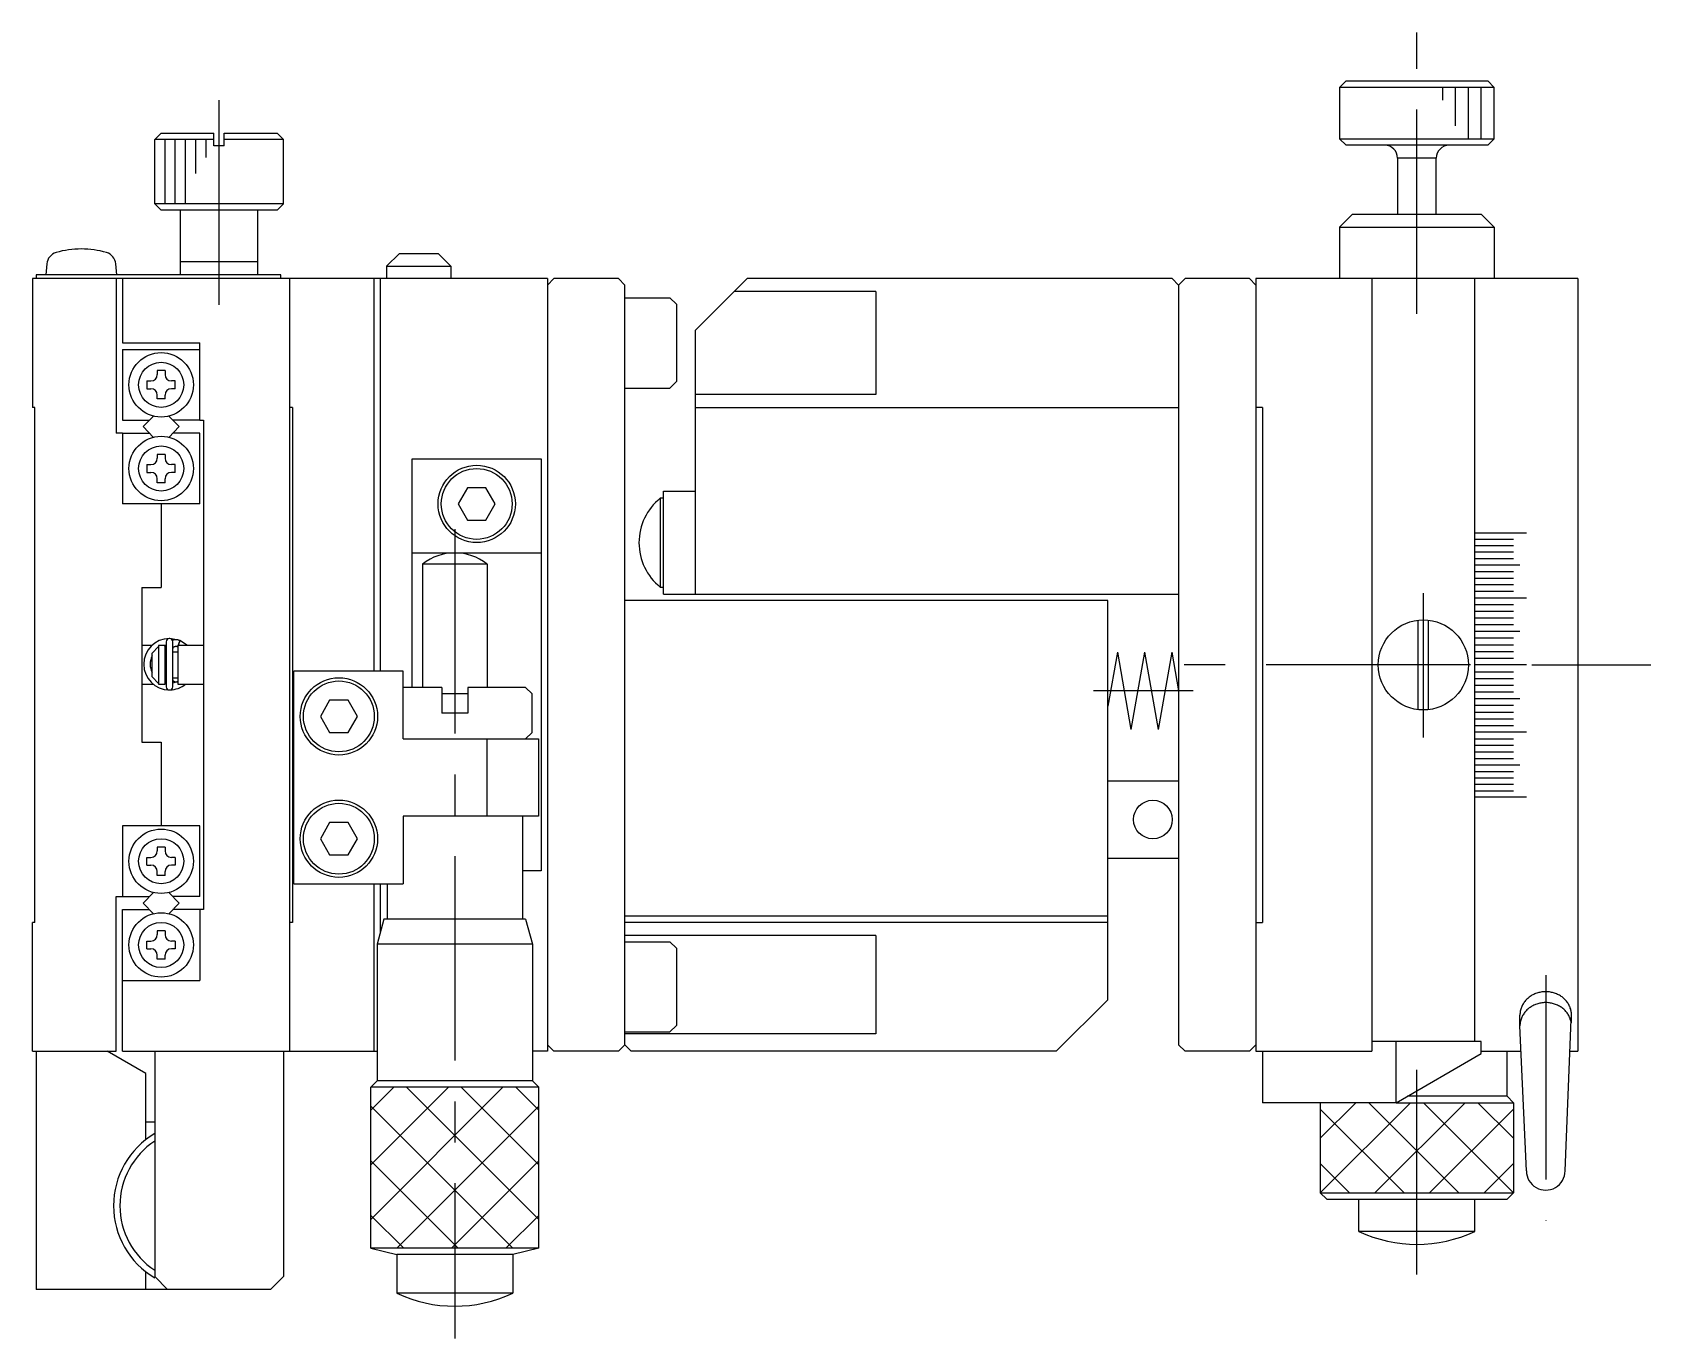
# Model space of a CAD drawing. Extents: x 0 to 411, y -8 to 387.
# Drawn here: x 0 to 125.6, y 153.7 to 255.1 of the extents above; entities that cross this region are included whole.
import ezdxf

# ---------------------------------------------------------------- set-up
doc = ezdxf.new("R2010")
doc.units = 0
doc.header["$LTSCALE"] = 0.5
doc.linetypes.add('CENTER', pattern=[50.8, 31.75, -6.35, 6.35, -6.35])
for name, color, linetype in [('MSM_CENTER', 1, 'CENTER'), ('MSM_CONTINUOUS', 7, 'CONTINUOUS'), ('MSM_NARROW', 5, 'CONTINUOUS')]:
    doc.layers.add(name, color=color, linetype=linetype)

msp = doc.modelspace()

# ---------------------------------------------------------------- linework, layer by layer
at = {"layer": 'MSM_CENTER', "linetype": 'CENTER'}
for p, q in [((107.5, 233.27), (107.5, 255.14)), ((14.5, 233.99), (14.5, 251.18)), ((32.8, 216.56), (32.8, 153.7)), ((108, 200.37), (108, 211.59)), ((111.66, 206.02), (88.76, 206.02)), ((116.42, 206.02), (125.65, 206.02)), ((90.12, 204.01), (82.38, 204.01)), ((117.5, 181.92), (117.5, 162.85)), ((107.5, 158.69), (107.5, 175.06))]:
    msp.add_line(p, q, dxfattribs=at)
at = {"layer": 'MSM_CONTINUOUS'}
for p, q in [((102, 251.37), (101.5, 250.87)), ((102, 251.37), (113, 251.37)), ((113.5, 250.87), (113, 251.37)), ((113.5, 250.87), (101.5, 250.87)), ((101.5, 250.87), (101.5, 246.87)), ((113.5, 246.87), (113.5, 250.87)), ((101.5, 246.87), (113.5, 246.87)), ((101.5, 246.87), (102, 246.37)), ((113, 246.37), (102, 246.37)), ((113, 246.37), (113.5, 246.87)), ((109, 245.37), (106, 245.37)), ((106, 245.37), (106, 241.02)), ((109, 241.02), (109, 245.37)), ((9.27, 207.52), (8.5, 207.52)), ((9.3, 206.93), (9.8, 207.46)), ((10.4, 207.52), (9.8, 207.52)), ((9.8, 207.52), (9.8, 204.52)), ((10.24, 207.52), (10.4, 207.55)), ((10.3, 204.52), (10.3, 207.52)), ((10.4, 207.82), (10.4, 204.32)), ((11.45, 207.91), (10.68, 208.07)), ((10.9, 207.93), (10.88, 207.92)), ((10.93, 207.94), (10.9, 207.93)), ((10.9, 204.32), (10.9, 207.82)), ((10.92, 207.32), (10.93, 207.33)), ((10.97, 207.95), (10.93, 207.94)), ((10.93, 207.34), (10.94, 207.35)), ((10.93, 207.33), (10.93, 207.34)), ((10.94, 207.36), (10.95, 207.37)), ((10.94, 207.35), (10.94, 207.36)), ((10.95, 207.37), (10.96, 207.38)), ((10.96, 207.38), (10.97, 207.39)), ((11.01, 207.96), (10.97, 207.95)), ((10.97, 207.4), (10.98, 207.41)), ((10.97, 207.39), (10.97, 207.4)), ((10.98, 207.41), (10.99, 207.41)), ((10.99, 207.41), (11, 207.42)), ((11, 207.42), (11.01, 207.43)), ((11.04, 207.96), (11.01, 207.96)), ((11.01, 207.43), (11.02, 207.44)), ((11.02, 207.44), (11.03, 207.44)), ((11.03, 207.44), (11.04, 207.45)), ((11.08, 207.97), (11.04, 207.96)), ((11.04, 207.45), (11.05, 207.45)), ((11.05, 207.45), (11.07, 207.46)), ((11.07, 207.46), (11.08, 207.46)), ((11.12, 207.97), (11.08, 207.97)), ((11.08, 207.46), (11.09, 207.46)), ((11.09, 207.46), (11.1, 207.47)), ((11.1, 207.47), (11.11, 207.47)), ((11.11, 207.47), (11.13, 207.47)), ((11.15, 207.97), (11.12, 207.97)), ((11.13, 207.47), (11.14, 207.47)), ((11.14, 207.47), (11.15, 207.47)), ((11.19, 207.97), (11.15, 207.97)), ((11.15, 207.47), (11.16, 207.47)), ((11.16, 207.47), (11.18, 207.47)), ((11.18, 207.47), (11.19, 207.47)), ((11.23, 207.97), (11.19, 207.97)), ((11.19, 207.47), (11.2, 207.47)), ((11.2, 207.47), (11.21, 207.46)), ((11.21, 207.46), (11.22, 207.46)), ((11.22, 207.46), (11.24, 207.45)), ((11.26, 207.96), (11.23, 207.97)), ((11.24, 207.45), (11.3, 207.43)), ((11.24, 207.45), (11.24, 207.45)), ((11.25, 207.45), (11.24, 207.45)), ((11.3, 207.51), (11.25, 207.45)), ((11.26, 207.46), (11.25, 207.45)), ((11.25, 207.45), (11.25, 207.45)), ((11.25, 207.45), (11.25, 207.45)), ((11.3, 207.96), (11.26, 207.96)), ((11.27, 207.48), (11.26, 207.47)), ((11.26, 207.47), (11.26, 207.46)), ((11.26, 207.46), (11.26, 207.46)), ((11.28, 207.48), (11.27, 207.48)), ((11.29, 207.51), (11.28, 207.49)), ((11.28, 207.49), (11.28, 207.48)), ((11.3, 207.52), (11.29, 207.51)), ((11.34, 207.95), (11.3, 207.96)), ((11.45, 207.91), (11.3, 207.51)), ((11.31, 207.55), (11.3, 207.53)), ((11.3, 207.53), (11.3, 207.52)), ((11.3, 207.52), (11.3, 204.52)), ((13.3, 207.52), (11.3, 207.52)), ((11.32, 207.56), (11.31, 207.55)), ((11.33, 207.58), (11.32, 207.56)), ((11.34, 207.59), (11.33, 207.58)), ((11.37, 207.94), (11.34, 207.95)), ((11.35, 207.63), (11.34, 207.61)), ((11.34, 207.61), (11.34, 207.59)), ((11.36, 207.64), (11.35, 207.63)), ((11.37, 207.66), (11.36, 207.64)), ((11.41, 207.92), (11.37, 207.94)), ((11.38, 207.68), (11.37, 207.66)), ((11.39, 207.72), (11.38, 207.7)), ((11.38, 207.7), (11.38, 207.68)), ((11.4, 207.73), (11.39, 207.72)), ((11.41, 207.77), (11.4, 207.75)), ((11.4, 207.75), (11.4, 207.73)), ((11.44, 207.91), (11.41, 207.92)), ((11.42, 207.78), (11.41, 207.77)), ((11.43, 207.82), (11.42, 207.8)), ((11.42, 207.8), (11.42, 207.78)), ((11.44, 207.86), (11.43, 207.84)), ((11.43, 207.84), (11.43, 207.83)), ((11.43, 207.83), (11.43, 207.82)), ((11.44, 207.91), (11.45, 207.91)), ((12.04, 207.52), (11.44, 207.91)), ((11.44, 207.91), (11.44, 207.91)), ((11.44, 207.91), (11.44, 207.91)), ((11.44, 207.91), (11.44, 207.9)), ((11.44, 207.9), (11.44, 207.9)), ((11.44, 207.9), (11.44, 207.89)), ((11.44, 207.89), (11.44, 207.89)), ((11.44, 207.89), (11.44, 207.88)), ((11.44, 207.88), (11.44, 207.87)), ((11.44, 207.87), (11.44, 207.86)), ((11.52, 207.87), (11.45, 207.91)), ((9.3, 205.1), (9.3, 206.93)), ((10.4, 207.02), (10.3, 207.02)), ((10.9, 207.26), (10.91, 207.27)), ((10.9, 207.24), (10.9, 207.26)), ((10.9, 207.23), (10.9, 207.24)), ((10.9, 207.22), (10.9, 207.23)), ((11.3, 207.02), (10.9, 207.02)), ((10.91, 207.29), (10.92, 207.3)), ((10.91, 207.28), (10.91, 207.29)), ((10.91, 207.27), (10.91, 207.28)), ((10.92, 207.3), (10.92, 207.32)), ((9.8, 204.57), (9.3, 205.1)), ((10.3, 205.02), (10.4, 205.02)), ((10.9, 205.02), (11.3, 205.02)), ((10.9, 204.91), (10.9, 204.92)), ((10.9, 204.92), (10.9, 204.92)), ((10.9, 204.9), (10.9, 204.91)), ((10.91, 204.88), (10.9, 204.9)), ((10.91, 204.87), (10.91, 204.88)), ((10.91, 204.86), (10.91, 204.87)), ((10.91, 204.85), (10.91, 204.86)), ((10.92, 204.84), (10.91, 204.85)), ((10.92, 204.82), (10.92, 204.84)), ((10.93, 204.81), (10.92, 204.82)), ((10.93, 204.8), (10.93, 204.81)), ((8.5, 204.52), (9.4, 204.52)), ((9.8, 204.52), (10.3, 204.52)), ((10.4, 204.59), (10.3, 204.61)), ((11.3, 204.72), (10.9, 204.59)), ((10.94, 204.79), (10.93, 204.8)), ((10.95, 204.78), (10.94, 204.79)), ((10.95, 204.77), (10.95, 204.78)), ((10.96, 204.76), (10.95, 204.77)), ((10.97, 204.75), (10.96, 204.76)), ((10.98, 204.74), (10.97, 204.75)), ((10.99, 204.74), (10.98, 204.74)), ((11, 204.73), (10.99, 204.74)), ((11.01, 204.72), (11, 204.73)), ((11.02, 204.71), (11.01, 204.72)), ((11.03, 204.71), (11.02, 204.71)), ((11.04, 204.7), (11.03, 204.71)), ((11.05, 204.7), (11.04, 204.7)), ((11.06, 204.69), (11.05, 204.7)), ((11.07, 204.69), (11.06, 204.69)), ((11.08, 204.68), (11.07, 204.69)), ((11.1, 204.68), (11.08, 204.68)), ((11.11, 204.68), (11.1, 204.68)), ((11.12, 204.68), (11.11, 204.68)), ((11.13, 204.67), (11.12, 204.68)), ((11.15, 204.67), (11.13, 204.67)), ((11.16, 204.67), (11.15, 204.67)), ((11.17, 204.68), (11.16, 204.67)), ((11.18, 204.68), (11.17, 204.68)), ((11.2, 204.68), (11.18, 204.68)), ((11.21, 204.68), (11.2, 204.68)), ((11.22, 204.69), (11.21, 204.68)), ((11.23, 204.69), (11.22, 204.69)), ((11.24, 204.69), (11.23, 204.69)), ((11.24, 204.69), (11.24, 204.69)), ((11.3, 204.52), (13.3, 204.52)), ((11.38, 204.21), (11.44, 204.23)), ((11.44, 204.23), (11.44, 204.23)), ((11.44, 204.23), (11.44, 204.23)), ((11.44, 204.23), (11.44, 204.23))]:
    msp.add_line(p, q, dxfattribs=at)
at = {"layer": 'MSM_CONTINUOUS', "linetype": 'CONTINUOUS'}
for p, q in [((9.5, 246.82), (10, 247.32)), ((14.1, 246.82), (9.5, 246.82)), ((9.5, 241.82), (9.5, 246.82)), ((10, 247.32), (14.1, 247.32)), ((14.1, 246.32), (14.1, 247.32)), ((14.9, 246.32), (14.1, 246.32)), ((14.9, 247.32), (19, 247.32)), ((14.9, 246.32), (14.9, 247.32)), ((19.5, 246.82), (14.9, 246.82)), ((19, 247.32), (19.5, 246.82)), ((19.5, 241.82), (19.5, 246.82)), ((19.5, 241.82), (9.5, 241.82)), ((10, 241.32), (9.5, 241.82)), ((19, 241.32), (10, 241.32)), ((11.5, 236.32), (11.5, 241.32)), ((17.5, 236.32), (17.5, 241.32)), ((19.5, 241.82), (19, 241.32)), ((101.5, 240.02), (102.5, 241.02)), ((101.5, 240.02), (113.5, 240.02)), ((101.5, 240.02), (101.5, 236.02)), ((102.5, 241.02), (112.5, 241.02)), ((112.5, 241.02), (113.5, 240.02)), ((113.5, 240.02), (113.5, 236.02)), ((28.5, 237.98), (27.5, 236.98)), ((28.5, 237.98), (31.5, 237.98)), ((31.5, 237.98), (32.5, 236.98)), ((0.3, 236.32), (0.3, 236.02)), ((19.3, 236.32), (0.3, 236.32)), ((1.12, 237.16), (1.05, 236.32)), ((6.55, 236.32), (6.48, 237.16)), ((17.5, 237.32), (11.5, 237.32)), ((19.3, 236.02), (19.3, 236.32)), ((27.5, 236.98), (32.5, 236.98)), ((27.5, 236.98), (27.5, 236.02)), ((32.5, 236.98), (32.5, 236.02)), ((40, 236.02), (0, 236.02)), ((0, 236.02), (0, 226.02)), ((6.5, 236.02), (6.5, 224.02)), ((7, 236.02), (7, 231.02)), ((20, 176.02), (20, 236.02)), ((26.5, 236.02), (26.5, 205.52)), ((27, 236.02), (27, 205.52)), ((40, 235.52), (40.5, 236.02)), ((40, 236.02), (40, 176.02)), ((45.5, 236.02), (40.5, 236.02)), ((45.5, 236.02), (46, 235.52)), ((46, 176.52), (46, 235.52)), ((51.5, 232.02), (55.5, 236.02)), ((65.5, 235.01), (54.5, 235.01)), ((88.5, 236.02), (55.5, 236.02)), ((65.5, 235.01), (65.5, 227.01)), ((88.5, 236.02), (89, 235.52)), ((89.5, 236.02), (89, 235.52)), ((89, 235.52), (89, 176.52)), ((94.5, 236.02), (89.5, 236.02)), ((94.5, 236.02), (95, 235.52)), ((95, 236.02), (95, 176.02)), ((120, 236.02), (95, 236.02)), ((104, 236.02), (104, 176.02)), ((112, 176.76), (112, 236.02)), ((120, 236.02), (120, 176.02)), ((46, 234.52), (49.5, 234.52)), ((50, 234.02), (49.5, 234.52)), ((50, 234.02), (50, 228.02)), ((51.5, 211.51), (51.5, 232.02)), ((7, 231.02), (13, 231.02)), ((7, 230.52), (7, 225.02)), ((7, 230.52), (13, 230.52)), ((13, 225.02), (13, 231.02)), ((10.3, 228.87), (9.7, 228.87)), ((9.7, 228.87), (9.7, 228.57)), ((10.3, 228.87), (10.3, 228.57)), ((8.9, 228.07), (8.9, 227.47)), ((8.9, 228.07), (9.2, 228.07)), ((8.9, 227.47), (9.2, 227.47)), ((11.1, 228.07), (10.8, 228.07)), ((11.1, 227.47), (10.8, 227.47)), ((11.1, 227.47), (11.1, 228.07)), ((46, 227.52), (49.5, 227.52)), ((50, 228.02), (49.5, 227.52)), ((9.7, 226.67), (9.7, 226.97)), ((10.3, 226.67), (9.7, 226.67)), ((10.3, 226.67), (10.3, 226.97)), ((65.5, 227.01), (51.5, 227.01)), ((0.2, 226.02), (0, 226.02)), ((0.2, 186.02), (0.2, 226.02)), ((7, 225.02), (9.09, 225.02)), ((9.41, 225.34), (8.59, 224.52)), ((10.59, 225.34), (11.41, 224.52)), ((13, 225.02), (10.91, 225.02)), ((13, 225.02), (13.3, 225.02)), ((13.3, 225.02), (13.3, 187.02)), ((20.2, 226.02), (20, 226.02)), ((20.2, 226.02), (20.2, 186.02)), ((51.5, 226.01), (89, 226.01)), ((76.57, 226.02), (81, 226.02)), ((95.5, 226.02), (95, 226.02)), ((95.5, 226.02), (95.5, 186.02)), ((7, 224.02), (6.5, 224.02)), ((7, 224.02), (9.09, 224.02)), ((7, 224.02), (7, 218.52)), ((8.59, 224.52), (9.41, 223.69)), ((11.41, 224.52), (10.59, 223.69)), ((13, 224.02), (10.91, 224.02)), ((13, 218.52), (13, 224.02)), ((8.9, 221.57), (8.9, 220.97)), ((8.9, 221.57), (9.2, 221.57)), ((10.3, 222.37), (9.7, 222.37)), ((9.7, 222.37), (9.7, 222.07)), ((10.3, 222.37), (10.3, 222.07)), ((11.1, 221.57), (10.8, 221.57)), ((11.1, 220.97), (11.1, 221.57)), ((29.5, 204.27), (29.5, 222.02)), ((29.5, 222.02), (39.5, 222.02)), ((39.5, 222.02), (39.5, 190.02)), ((8.9, 220.97), (9.2, 220.97)), ((9.7, 220.17), (9.7, 220.47)), ((10.3, 220.17), (9.7, 220.17)), ((10.3, 220.17), (10.3, 220.47)), ((11.1, 220.97), (10.8, 220.97)), ((33.78, 219.77), (33.06, 218.52)), ((35.22, 219.77), (33.78, 219.77)), ((35.94, 218.52), (35.22, 219.77)), ((49, 218.96), (48.75, 218.96)), ((48.75, 218.96), (48.75, 212.06)), ((49, 219.51), (51.5, 219.51)), ((49, 211.51), (49, 219.51)), ((13, 218.52), (7, 218.52)), ((10, 218.52), (10, 212.02)), ((33.06, 218.52), (33.78, 217.27)), ((35.22, 217.27), (35.94, 218.52)), ((33.78, 217.27), (35.22, 217.27)), ((112, 216.28), (116, 216.28)), ((112, 215.78), (115, 215.78)), ((112, 215.29), (115, 215.29)), ((29.5, 214.72), (39.5, 214.72)), ((35.3, 213.84), (30.3, 213.84)), ((30.3, 213.84), (30.3, 204.27)), ((35.3, 213.84), (35.3, 204.27)), ((112, 214.79), (115, 214.79)), ((112, 214.28), (115, 214.28)), ((112, 213.78), (115.5, 213.78)), ((112, 213.27), (115, 213.27)), ((112, 212.76), (115, 212.76)), ((8.5, 212.02), (10, 212.02)), ((8.5, 212.02), (8.5, 200.02)), ((48.75, 212.06), (49, 212.06)), ((49, 211.51), (89, 211.51)), ((112, 212.25), (115, 212.25)), ((112, 211.74), (115, 211.74)), ((112, 211.23), (116, 211.23)), ((83.5, 211.01), (46, 211.01)), ((83.5, 180.02), (83.5, 211.01)), ((112, 210.71), (115, 210.71)), ((112, 210.19), (115, 210.19)), ((107.6, 202.54), (107.6, 209.49)), ((108.4, 202.54), (108.4, 209.49)), ((112, 209.67), (115, 209.67)), ((112, 209.15), (115, 209.15)), ((112, 208.63), (115.5, 208.63)), ((112, 208.11), (115, 208.11)), ((112, 207.59), (115, 207.59)), ((84.24, 207.01), (83.5, 202.82)), ((84.24, 207.01), (85.3, 201.01)), ((86.36, 207.01), (85.3, 201.01)), ((86.36, 207.01), (87.41, 201.01)), ((88.47, 207.01), (87.41, 201.01)), ((88.47, 207.01), (89, 204.01)), ((112, 207.06), (115, 207.06)), ((112, 206.54), (115, 206.54)), ((28.8, 205.52), (20.3, 205.52)), ((20.3, 189.02), (20.3, 205.52)), ((28.8, 200.27), (28.8, 205.52)), ((116, 206.02), (112, 206.02)), ((112, 205.49), (115, 205.49)), ((112, 204.97), (115, 204.97)), ((31.8, 204.27), (28.8, 204.27)), ((31.8, 204.27), (31.8, 202.27)), ((33.8, 203.77), (31.8, 203.77)), ((38.3, 204.27), (33.8, 204.27)), ((33.8, 204.27), (33.8, 202.27)), ((38.3, 204.27), (38.8, 203.77)), ((38.8, 200.77), (38.8, 203.77)), ((112, 204.45), (115, 204.45)), ((112, 203.92), (115, 203.92)), ((23.08, 203.27), (22.36, 202.02)), ((24.52, 203.27), (23.08, 203.27)), ((25.24, 202.02), (24.52, 203.27)), ((112, 203.4), (115.5, 203.4)), ((112, 202.88), (115, 202.88)), ((112, 202.36), (115, 202.36)), ((22.36, 202.02), (23.08, 200.77)), ((24.52, 200.77), (25.24, 202.02)), ((33.8, 202.27), (31.8, 202.27)), ((112, 201.84), (115, 201.84)), ((112, 201.32), (115, 201.32)), ((8.5, 200.02), (10, 200.02)), ((10, 200.02), (10, 193.52)), ((23.08, 200.77), (24.52, 200.77)), ((28.8, 200.27), (39.3, 200.27)), ((35.3, 194.27), (35.3, 200.27)), ((38.8, 200.77), (38.3, 200.27)), ((39.3, 200.27), (39.3, 194.27)), ((112, 200.81), (116, 200.81)), ((112, 200.29), (115, 200.29)), ((112, 199.78), (115, 199.78)), ((112, 199.27), (115, 199.27)), ((112, 198.76), (115, 198.76)), ((112, 198.25), (115.5, 198.25)), ((112, 197.75), (115, 197.75)), ((83.5, 197.01), (89, 197.01)), ((112, 197.24), (115, 197.24)), ((112, 196.75), (115, 196.75)), ((112, 196.25), (115, 196.25)), ((112, 195.76), (116, 195.76)), ((7, 193.52), (7, 188.02)), ((13, 193.52), (7, 193.52)), ((13, 188.02), (13, 193.52)), ((23.08, 193.77), (22.36, 192.52)), ((24.52, 193.77), (23.08, 193.77)), ((25.24, 192.52), (24.52, 193.77)), ((28.8, 194.27), (28.8, 189.02)), ((39.3, 194.27), (28.8, 194.27)), ((38.05, 194.27), (38.05, 186.27)), ((22.36, 192.52), (23.08, 191.27)), ((24.52, 191.27), (25.24, 192.52)), ((8.9, 190.47), (8.9, 191.07)), ((8.9, 191.07), (9.2, 191.07)), ((10.3, 191.87), (9.7, 191.87)), ((9.7, 191.87), (9.7, 191.57)), ((10.3, 191.87), (10.3, 191.57)), ((11.1, 191.07), (10.8, 191.07)), ((11.1, 191.07), (11.1, 190.47)), ((23.08, 191.27), (24.52, 191.27)), ((83.5, 191.01), (89, 191.01)), ((8.9, 190.47), (9.2, 190.47)), ((9.7, 189.67), (9.7, 189.97)), ((10.3, 189.67), (10.3, 189.97)), ((11.1, 190.47), (10.8, 190.47)), ((39.5, 190.02), (38.05, 190.02)), ((10.3, 189.67), (9.7, 189.67)), ((20.3, 189.02), (28.8, 189.02)), ((26.5, 189.02), (26.5, 176.02)), ((27, 189.02), (27, 185.15)), ((27.55, 189.02), (27.55, 186.27)), ((6.5, 188.02), (9.09, 188.02)), ((6.5, 176.02), (6.5, 188.02)), ((8.59, 187.52), (9.41, 188.34)), ((9.41, 186.69), (8.59, 187.52)), ((11.41, 187.52), (10.59, 188.34)), ((10.59, 186.69), (11.41, 187.52)), ((13, 188.02), (10.91, 188.02)), ((0, 176.02), (0, 186.02)), ((0.2, 186.02), (0, 186.02)), ((7, 176.02), (7, 187.02)), ((7, 187.02), (9.09, 187.02)), ((13.3, 187.02), (10.91, 187.02)), ((13, 187.02), (13, 181.52)), ((20.2, 186.02), (20, 186.02)), ((27.3, 186.27), (26.78, 184.33)), ((38.3, 186.27), (27.3, 186.27)), ((38.3, 186.27), (38.82, 184.33)), ((83.5, 186.51), (46, 186.51)), ((83.5, 186.01), (46, 186.01)), ((95, 186.02), (95.5, 186.02)), ((10.3, 185.37), (9.7, 185.37)), ((9.7, 185.37), (9.7, 185.07)), ((10.3, 185.37), (10.3, 185.07)), ((65.5, 185.01), (46, 185.01)), ((65.5, 185.01), (65.5, 177.38)), ((8.9, 183.97), (8.9, 184.57)), ((8.9, 184.57), (9.2, 184.57)), ((8.9, 183.97), (9.2, 183.97)), ((9.7, 183.17), (9.7, 183.47)), ((10.3, 183.17), (10.3, 183.47)), ((11.1, 184.57), (10.8, 184.57)), ((11.1, 183.97), (10.8, 183.97)), ((11.1, 184.57), (11.1, 183.97)), ((26.78, 184.33), (26.78, 173.72)), ((38.82, 184.33), (26.82, 184.33)), ((38.82, 184.33), (38.82, 173.72)), ((46, 184.52), (49.5, 184.52)), ((50, 184.02), (49.5, 184.52)), ((50, 184.02), (50, 178.02)), ((10.3, 183.17), (9.7, 183.17)), ((7, 181.52), (13, 181.52)), ((83.5, 180.02), (79.5, 176.02)), ((115.75, 179.7), (115.71, 179.63)), ((115.79, 179.76), (115.75, 179.7)), ((115.83, 179.83), (115.79, 179.76)), ((115.88, 179.89), (115.83, 179.83)), ((115.93, 179.95), (115.88, 179.89)), ((115.99, 180.01), (115.93, 179.95)), ((116.04, 180.07), (115.99, 180.01)), ((116.1, 180.12), (116.04, 180.07)), ((116.16, 180.17), (116.1, 180.12)), ((116.22, 180.22), (116.16, 180.17)), ((116.29, 180.27), (116.22, 180.22)), ((116.36, 180.31), (116.29, 180.27)), ((116.43, 180.36), (116.36, 180.31)), ((116.5, 180.4), (116.43, 180.36)), ((116.57, 180.43), (116.5, 180.4)), ((116.65, 180.47), (116.57, 180.43)), ((116.72, 180.5), (116.65, 180.47)), ((116.8, 180.52), (116.72, 180.5)), ((116.8, 179.68), (116.72, 179.65)), ((116.88, 180.55), (116.8, 180.52)), ((116.88, 179.7), (116.8, 179.68)), ((116.96, 180.57), (116.88, 180.55)), ((116.96, 179.73), (116.88, 179.7)), ((117.04, 180.59), (116.96, 180.57)), ((117.04, 179.75), (116.96, 179.73)), ((117.12, 180.61), (117.04, 180.59)), ((117.12, 179.76), (117.04, 179.75)), ((117.21, 180.62), (117.12, 180.61)), ((117.21, 179.77), (117.12, 179.76)), ((117.29, 180.63), (117.21, 180.62)), ((117.29, 179.78), (117.21, 179.77)), ((117.37, 180.64), (117.29, 180.63)), ((117.37, 179.79), (117.29, 179.78)), ((117.46, 180.64), (117.37, 180.64)), ((117.46, 179.79), (117.37, 179.79)), ((117.54, 180.64), (117.46, 180.64)), ((117.54, 179.79), (117.46, 179.79)), ((117.62, 180.64), (117.54, 180.64)), ((117.62, 179.79), (117.54, 179.79)), ((117.71, 180.63), (117.62, 180.64)), ((117.71, 179.78), (117.62, 179.79)), ((117.79, 180.62), (117.71, 180.63)), ((117.79, 179.77), (117.71, 179.78)), ((117.87, 180.61), (117.79, 180.62)), ((117.87, 179.76), (117.79, 179.77)), ((117.95, 180.59), (117.87, 180.61)), ((117.95, 179.75), (117.87, 179.76)), ((118.03, 180.57), (117.95, 180.59)), ((118.03, 179.73), (117.95, 179.75)), ((118.11, 180.55), (118.03, 180.57)), ((118.11, 179.71), (118.03, 179.73)), ((118.19, 180.53), (118.11, 180.55)), ((118.19, 179.68), (118.11, 179.71)), ((118.27, 180.5), (118.19, 180.53)), ((118.27, 179.65), (118.19, 179.68)), ((118.35, 180.47), (118.27, 180.5)), ((118.42, 180.43), (118.35, 180.47)), ((118.5, 180.4), (118.42, 180.43)), ((118.57, 180.36), (118.5, 180.4)), ((118.64, 180.32), (118.57, 180.36)), ((118.71, 180.27), (118.64, 180.32)), ((118.77, 180.23), (118.71, 180.27)), ((118.83, 180.18), (118.77, 180.23)), ((118.9, 180.12), (118.83, 180.18)), ((118.95, 180.07), (118.9, 180.12)), ((119.01, 180.01), (118.95, 180.07)), ((119.06, 179.96), (119.01, 180.01)), ((119.12, 179.9), (119.06, 179.96)), ((119.16, 179.83), (119.12, 179.9)), ((119.21, 179.77), (119.16, 179.83)), ((119.25, 179.7), (119.21, 179.77)), ((119.29, 179.64), (119.25, 179.7)), ((115.51, 178.98), (115.5, 178.9)), ((115.5, 178.9), (115.5, 178.83)), ((115.5, 177.98), (115.5, 178.83)), ((115.52, 179.05), (115.51, 178.98)), ((115.53, 179.13), (115.52, 179.05)), ((115.54, 179.2), (115.53, 179.13)), ((115.56, 179.28), (115.54, 179.2)), ((115.56, 178.43), (115.54, 178.36)), ((115.59, 179.35), (115.56, 179.28)), ((115.59, 178.5), (115.56, 178.43)), ((115.61, 179.42), (115.59, 179.35)), ((115.61, 178.58), (115.59, 178.5)), ((115.64, 179.49), (115.61, 179.42)), ((115.64, 178.65), (115.61, 178.58)), ((115.67, 179.56), (115.64, 179.49)), ((115.67, 178.72), (115.64, 178.65)), ((115.71, 179.63), (115.67, 179.56)), ((115.71, 178.79), (115.67, 178.72)), ((115.75, 178.85), (115.71, 178.79)), ((115.79, 178.92), (115.75, 178.85)), ((115.83, 178.98), (115.79, 178.92)), ((115.88, 179.05), (115.83, 178.98)), ((115.93, 179.11), (115.88, 179.05)), ((115.99, 179.16), (115.93, 179.11)), ((116.04, 179.22), (115.99, 179.16)), ((116.1, 179.28), (116.04, 179.22)), ((116.16, 179.33), (116.1, 179.28)), ((116.22, 179.38), (116.16, 179.33)), ((116.29, 179.42), (116.22, 179.38)), ((116.36, 179.47), (116.29, 179.42)), ((116.43, 179.51), (116.36, 179.47)), ((116.5, 179.55), (116.43, 179.51)), ((116.57, 179.59), (116.5, 179.55)), ((116.65, 179.62), (116.57, 179.59)), ((116.72, 179.65), (116.65, 179.62)), ((118.35, 179.62), (118.27, 179.65)), ((118.42, 179.59), (118.35, 179.62)), ((118.5, 179.55), (118.42, 179.59)), ((118.57, 179.51), (118.5, 179.55)), ((118.64, 179.47), (118.57, 179.51)), ((118.71, 179.43), (118.64, 179.47)), ((118.77, 179.38), (118.71, 179.43)), ((118.83, 179.33), (118.77, 179.38)), ((118.9, 179.28), (118.83, 179.33)), ((118.95, 179.23), (118.9, 179.28)), ((119.01, 179.17), (118.95, 179.23)), ((119, 166.73), (119.48, 178.47)), ((119.06, 179.11), (119.01, 179.17)), ((119.12, 179.05), (119.06, 179.11)), ((119.16, 178.99), (119.12, 179.05)), ((119.21, 178.92), (119.16, 178.99)), ((119.25, 178.86), (119.21, 178.92)), ((119.29, 178.79), (119.25, 178.86)), ((119.32, 179.57), (119.29, 179.64)), ((119.32, 178.72), (119.29, 178.79)), ((119.36, 179.5), (119.32, 179.57)), ((119.36, 178.65), (119.32, 178.72)), ((119.39, 179.43), (119.36, 179.5)), ((119.39, 178.58), (119.36, 178.65)), ((119.41, 179.36), (119.39, 179.43)), ((119.41, 178.51), (119.39, 178.58)), ((119.44, 179.28), (119.41, 179.36)), ((119.44, 178.44), (119.41, 178.51)), ((119.46, 179.21), (119.44, 179.28)), ((119.46, 178.36), (119.44, 178.44)), ((119.47, 179.13), (119.46, 179.21)), ((119.48, 179.06), (119.47, 179.13)), ((119.48, 179.06), (119.48, 178.21)), ((46, 177.52), (49.5, 177.52)), ((65.5, 177.38), (46, 177.38)), ((50, 178.02), (49.5, 177.52)), ((115.51, 178.13), (115.5, 178.06)), ((115.5, 178.06), (115.5, 177.98)), ((116, 166.73), (115.5, 177.98)), ((115.52, 178.21), (115.51, 178.13)), ((115.53, 178.28), (115.52, 178.21)), ((115.54, 178.36), (115.53, 178.28)), ((119.47, 178.29), (119.46, 178.36)), ((119.48, 178.21), (119.47, 178.29)), ((0, 176.02), (6.5, 176.02)), ((0.3, 176.02), (0.3, 157.52)), ((8.8, 174.28), (5.8, 176.02)), ((7, 176.02), (26.78, 176.02)), ((9.5, 176.02), (9.5, 158.52)), ((19.5, 176.02), (19.5, 158.52)), ((40, 176.02), (38.82, 176.02)), ((40.5, 176.02), (40, 176.52)), ((45.5, 176.02), (40.5, 176.02)), ((45.5, 176.02), (46, 176.52)), ((46.5, 176.02), (46, 176.52)), ((79.5, 176.02), (46.5, 176.02)), ((89, 176.52), (89.5, 176.02)), ((94.5, 176.02), (89.5, 176.02)), ((94.5, 176.02), (95, 176.52)), ((95, 176.02), (104, 176.02)), ((95.5, 176.02), (95.5, 172.02)), ((112.5, 176.76), (104, 176.76)), ((105.9, 172.02), (105.9, 176.76)), ((112.5, 175.83), (112.5, 176.76)), ((112.5, 176.02), (115.59, 176.02)), ((114.5, 172.52), (114.5, 176.02)), ((119.38, 176.02), (120, 176.02)), ((105.9, 172.02), (112.5, 175.83)), ((8.8, 169.14), (8.8, 174.28)), ((26.28, 173.22), (26.78, 173.72)), ((38.82, 173.72), (26.78, 173.72)), ((39.32, 173.22), (38.82, 173.72)), ((39.32, 173.22), (26.28, 173.22)), ((26.28, 160.72), (26.28, 173.22)), ((39.32, 160.72), (39.32, 173.22)), ((114.5, 172.52), (106.77, 172.52)), ((114.5, 172.52), (115, 172.02)), ((105.9, 172.02), (95.5, 172.02)), ((100, 172.02), (100, 165.02)), ((105.9, 172.02), (115, 172.02)), ((115, 172.02), (115, 165.02)), ((9.5, 170.52), (8.8, 170.52)), ((100, 165.02), (115, 165.02)), ((100.5, 164.52), (100, 165.02)), ((114.5, 164.52), (115, 165.02)), ((115, 165.02), (115, 165.02)), ((100.5, 164.52), (114.5, 164.52)), ((103, 162.02), (103, 164.52)), ((112, 162.02), (112, 164.52)), ((112, 162.02), (103, 162.02)), ((39.32, 160.72), (26.28, 160.72)), ((26.28, 160.72), (28.3, 160.22)), ((37.3, 160.22), (28.3, 160.22)), ((28.3, 160.22), (28.3, 157.22)), ((39.32, 160.72), (37.3, 160.22)), ((37.3, 160.22), (37.3, 157.22)), ((8.8, 157.52), (8.8, 158.89)), ((10.5, 157.52), (9.5, 158.52)), ((19.5, 158.52), (18.5, 157.52)), ((18.5, 157.52), (0.3, 157.52)), ((37.3, 157.22), (28.3, 157.22))]:
    msp.add_line(p, q, dxfattribs=at)
for centre, radius in [((10, 227.77), 2.5), ((10, 227.77), 1.75), ((10, 221.27), 2.5), ((10, 221.27), 1.75), ((34.5, 218.52), 3), ((34.5, 218.52), 2.75), ((108, 206.02), 3.5), ((23.8, 202.02), 3), ((23.8, 202.02), 2.75), ((23.8, 192.52), 3), ((23.8, 192.52), 2.75), ((87, 194.01), 1.5), ((10, 190.77), 2.5), ((10, 190.77), 1.75), ((10, 184.27), 2.5), ((10, 184.27), 1.75)]:
    msp.add_circle(centre, radius, dxfattribs=at)
at = {"layer": 'MSM_CONTINUOUS'}
for centre, radius, start, end in [((105, 245.37), 1, 0, 90), ((110, 245.37), 1, 90, 180), ((10.65, 206.07), 2, 90.8493, 269.2017), ((10.65, 207.82), 0.25, 0, 180), ((10.65, 206.07), 1.5, 154.3105, 205.6948), ((10.65, 204.32), 0.25, 180, 0), ((10.65, 206.08), 2, 270.943, 308.7585)]:
    msp.add_arc(centre, radius, start, end, dxfattribs=at)
at = {"layer": 'MSM_CONTINUOUS', "linetype": 'CONTINUOUS'}
for centre, radius, start, end in [((2.12, 237.08), 1, 106.257, 175), ((3.8, 231.32), 7, 73.743, 106.257), ((5.48, 237.08), 1, 5, 73.743), ((9.2, 228.57), 0.5, 270, 0), ((9.2, 226.97), 0.5, 0, 90), ((10.8, 228.57), 0.5, 180, 270), ((10.8, 226.97), 0.5, 90, 180), ((9.2, 222.07), 0.5, 270, 0), ((10.8, 222.07), 0.5, 180, 270), ((9.2, 220.47), 0.5, 0, 90), ((10.8, 220.47), 0.5, 90, 180), ((51.53, 215.51), 4.43, 128.8801, 231.1199), ((32.8, 210.72), 4, 51.2775, 128.6822), ((9.2, 191.57), 0.5, 270, 0), ((10.8, 191.57), 0.5, 180, 270), ((9.2, 189.97), 0.5, 0, 90), ((10.8, 189.97), 0.5, 90, 180), ((9.2, 185.07), 0.5, 270, 0), ((10.8, 185.07), 0.5, 180, 270), ((9.2, 183.47), 0.5, 0, 90), ((10.8, 183.47), 0.5, 90, 180), ((12.8, 164.02), 6.5, 120.5102, 239.4898), ((12.8, 164.02), 6, 123.367, 236.633), ((117.5, 166.73), 1.5, 179.9999, 0.0001), ((107.5, 171.64), 10.62, 244.94, 295.06), ((32.8, 166.84), 10.62, 244.9423, 295.0577)]:
    msp.add_arc(centre, radius, start, end, dxfattribs=at)
at = {"layer": 'MSM_NARROW'}
for p, q in [((109.5, 249.87), (109.5, 250.87)), ((110.5, 247.87), (110.5, 250.87)), ((111.5, 246.87), (111.5, 250.87)), ((112.5, 246.87), (112.5, 250.87))]:
    msp.add_line(p, q, dxfattribs=at)
at = {"layer": 'MSM_NARROW', "linetype": 'CONTINUOUS'}
for p, q in [((10.3, 241.82), (10.3, 246.82)), ((11.1, 241.82), (11.1, 246.82)), ((11.9, 241.82), (11.9, 246.82)), ((12.7, 244.19), (12.7, 246.82)), ((13.5, 245.41), (13.5, 246.82)), ((26.28, 162.96), (36.54, 173.22)), ((26.28, 167.2), (32.3, 173.22)), ((26.28, 171.44), (28.06, 173.22)), ((29.06, 173.22), (39.32, 162.96)), ((33.3, 173.22), (39.32, 167.2)), ((37.54, 173.22), (39.32, 171.44)), ((26.28, 171.75), (37.31, 160.72)), ((28.29, 160.72), (39.32, 171.75)), ((102.76, 172.02), (100, 169.26)), ((107, 172.02), (100, 165.02)), ((106.51, 165.02), (100, 171.53)), ((107.05, 168.73), (103.76, 172.02)), ((111.24, 172.02), (104.24, 165.02)), ((115, 165.02), (108, 172.02)), ((115, 171.53), (108.49, 165.02)), ((115, 169.26), (112.24, 172.02)), ((110.76, 165.02), (107.05, 168.73)), ((26.28, 167.51), (33.07, 160.72)), ((32.53, 160.72), (39.32, 167.51)), ((102.27, 165.02), (100, 167.29)), ((115, 167.29), (112.73, 165.02)), ((26.28, 163.26), (28.83, 160.72)), ((36.77, 160.72), (39.32, 163.26))]:
    msp.add_line(p, q, dxfattribs=at)

doc.saveas('drawing.dxf')
